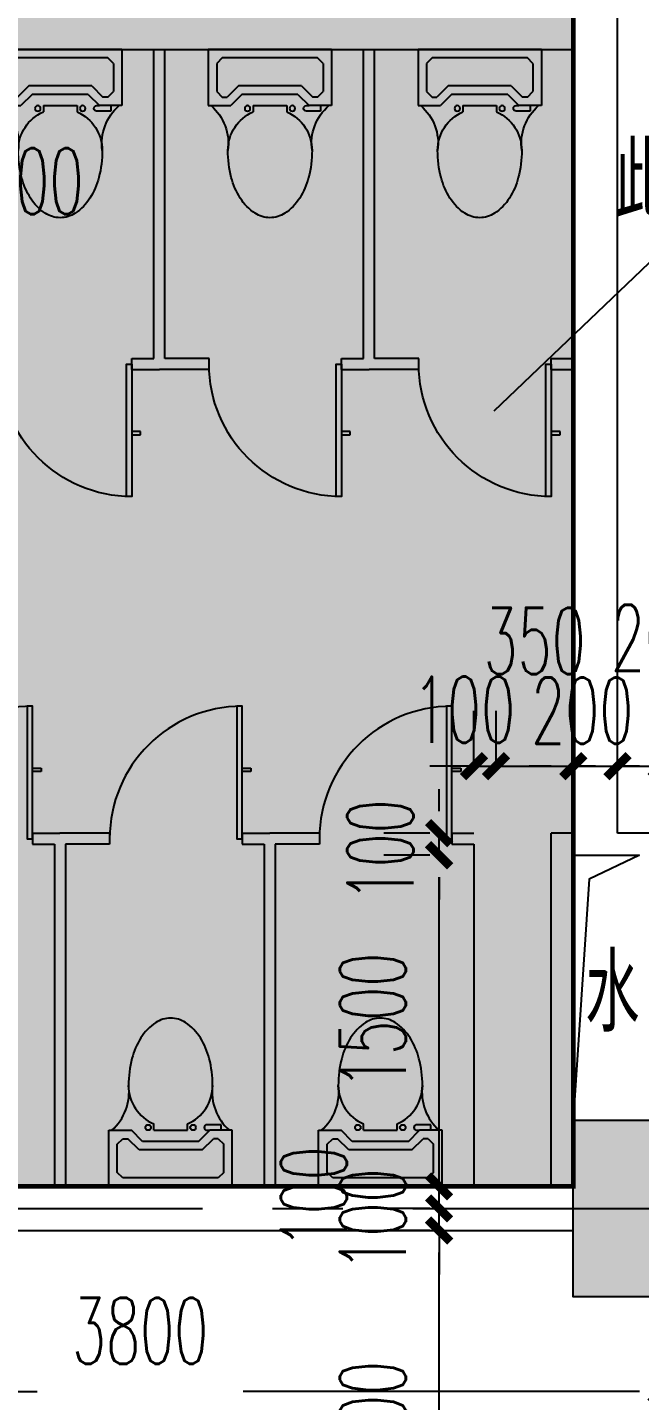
# Model space of a CAD drawing. Extents: x 824790 to 973415, y 4290613 to 4374713.
# Drawn here: x 891038 to 893810, y 4328325 to 4334545 of the extents above; entities that cross this region are included whole.
import ezdxf

# ---------------------------------------------------------------- set-up
doc = ezdxf.new("R2010")
doc.units = 0
doc.header["$LTSCALE"] = 1000
doc.header["$MEASUREMENT"] = 0
for name, pattern in [('ACAD_ISO08W100', [36, 24, -3, 6, -3]), ('CENTER', [50.8, 31.75, -6.35, 6.35, -6.35]), ('DASH', [0.35, 0.25, -0.1]), ('DOTE', [2.42, 2, -0.2, 0.02, -0.2])]:
    doc.linetypes.add(name, pattern=pattern)
doc.layers.get('0').update_dxf_attribs({"color": 255, "linetype": 'CONTINUOUS'})
for name, color, linetype in [('A-DIM', 201, 'CONTINUOUS'), ('A-DOTE', 8, 'ACAD_ISO08W100'), ('A-NOTE', 150, 'CONTINUOUS'), ('A-TEXT-CN', 31, 'CONTINUOUS'), ('A-WALL', 2, 'CONTINUOUS'), ('A_SANITARY', 91, 'CONTINUOUS'), ('CONCRET', 1, 'CONTINUOUS'), ('DOTE', 17, 'DOTE'), ('HATCH-F252', 252, 'CONTINUOUS'), ('PUB_TEXT', 7, 'CONTINUOUS'), ('S-COLUMN', 1, 'CONTINUOUS'), ('管井', 6, 'CONTINUOUS'), ('降板', 7, 'CONTINUOUS')]:
    doc.layers.add(name, color=color, linetype=linetype)
doc.styles.add('_TCH_DIM', font='SIMPLEX', dxfattribs={"bigfont": 'GBCBIG'})
doc.styles.add('ATT', font='txt')
doc.styles.add('DIM_FONT', font='SIMPLEX.shx', dxfattribs={"width": 0.6, "bigfont": 'GBCBIG.shx'})
doc.styles.add('PRC-S', font='TJROMANS.shx', dxfattribs={"width": 0.7, "bigfont": 'hztxt.shx'})
doc.dimstyles.new('DIMN', dxfattribs={"dimtxt": 300, "dimasz": 100, "dimexe": 250, "dimexo": 300, "dimgap": 150, "dimtad": 1, "dimdec": 0, "dimzin": 0, "dimdsep": 46, "dimtxsty": 'DIM_FONT', "dimblk": 'h-_ArchTick', "dimcen": 0.09, "dimclrt": 7, "dimazin": 2, "dimtfac": 1, "dimtdec": 0, "dimtix": 1, "dimtmove": 2, "dimatfit": 3, "dimfxl": 0, "dimtolj": 1, "dimtzin": 0, "dimarcsym": 0})

# ---------------------------------------------------------------- blocks, each defined once
blk = doc.blocks.new('h-wrt')
at = {"layer": 'A-DOTE', "linetype": 'CENTER', "ltscale": 0.05}
blk.add_line((-2603736, -1769229), (-2483728.3, -1769229), dxfattribs=at)
blk = doc.blocks.new('h-1-大便器')
at = {"color": 0, "linetype": 'ByBlock'}
for p, q in [((0, -279.4), (0, 279.4)), ((0, 279.4), (254, 279.4)), ((254, 279.4), (254, 177.8)), ((38.1, 215.9), (63.5, 241.3)), ((38.1, -215.9), (38.1, 215.9)), ((63.5, 241.3), (190.5, 241.3)), ((165.1, 142.8), (215.9, 193.6)), ((190.5, 241.3), (215.9, 215.9)), ((215.9, 215.9), (215.9, 193.6)), ((165.1, -142.8), (165.1, 142.8)), ((203.2, 127), (254, 177.8)), ((203.2, -127), (203.2, 127)), ((254, 76.2), (254, -76.2)), ((254, 76.2), (282.6, 76.2)), ((254, -76.2), (282.6, -76.2)), ((165.1, -142.8), (215.9, -193.6)), ((203.2, -127), (254, -177.8)), ((254, -165.1), (254, -177.8)), ((254, -279.4), (254, -177.8)), ((279.4, -228.6), (279.4, -165.1)), ((63.5, -241.3), (38.1, -215.9)), ((63.5, -241.3), (190.5, -241.3)), ((215.9, -215.9), (190.5, -241.3)), ((215.9, -215.9), (215.9, -193.6)), ((254, -228.6), (279.4, -228.6)), ((0, -279.4), (254, -279.4))]:
    blk.add_line(p, q, dxfattribs=at)
blk.add_lwpolyline([(457.2, -190.5, 0.063415), (579, -175, 0.076468), (672.7, -134.7, 0.107136), (741.6, -67.6, 0.147373), (762, 0, 0.147373), (741.6, 67.6, 0.107136), (672.7, 134.7, 0.076468), (579, 175, 0.063415), (457.2, 190.5, 0.063415)], format="xyb", dxfattribs=at)
for centre in [(266.7, 101.6), (266.7, -101.6)]:
    blk.add_circle(centre, 12.7, dxfattribs=at)
for centre, radius, start, end in [((426.2, 416.9), 228.5, 221.08899, 277.79892), ((457.2, 0), 190.5, 90, 156.42182), ((457.2, 0), 190.5, 203.57818, 270), ((266.7, -165.1), 12.7, 0, 180), ((426.2, -416.9), 228.5, 82.20108, 138.91101)]:
    blk.add_arc(centre, radius, start, end, dxfattribs=at)
at = {"color": 0, "linetype": 'ByBlock', "style": 'ATT'}
for tag, p, flags in [('ITEM', (0, -533.4), 3), ('ROOM_NUMBER', (0, -762), 1)]:
    blk.add_attdef(tag, p, '', height=152.4, dxfattribs=dict(at, flags=flags))
blk = doc.blocks.new('h-A$C23BF0790')
at = {"layer": 'A_SANITARY'}
for p, q in [((600, 320), (640, 320)), ((640, 320), (640, 305)), ((640, 305), (600, 305))]:
    blk.add_line(p, q, dxfattribs=at)
blk.add_lwpolyline([(600, 0), (600, 600), (576, 600), (576, 0)], close=True, dxfattribs=at)
blk.add_arc((600, 0), 600, 90, 180, dxfattribs=at)
blk = doc.blocks.new('h-800zhu')
at = {"layer": 'HATCH-F252'}
blk.add_hatch(color=256, dxfattribs=at).paths.add_polyline_path([(-2546428.9, -1404731.5), (-2547128.9, -1404731.5), (-2547128.9, -1405531.5), (-2546428.9, -1405531.5)])
at = {"layer": 'CONCRET'}
blk.add_lwpolyline([(-2547128.9, -1404731.5), (-2546428.9, -1404731.5), (-2546428.9, -1405531.5), (-2547128.9, -1405531.5)], close=True, dxfattribs=at)
blk = doc.blocks.new('h-_ArchTick')
at = {"color": 0, "linetype": 'ByBlock', "const_width": 0.4}
blk.add_lwpolyline([(-0.5, -0.5), (0.5, 0.5)], dxfattribs=at)
blk = doc.blocks.new('*D744')
at = {"layer": 'A-DIM', "color": 0, "lineweight": -2, "transparency": 16777216}
for p, q in [((892902, 4330995.4), (892902, 4331095.4)), ((892859.9, 4330895.4), (892652, 4330895.4)), ((892902, 4330795.4), (892902, 4330895.4)), ((892859.9, 4330795.4), (892652, 4330795.4)), ((892902, 4330695.4), (892902, 4330595.4))]:
    blk.add_line(p, q, dxfattribs=at)
at = {"layer": 'A-DIM', "color": 0, "lineweight": -2, "transparency": 16777216, "xscale": 100, "yscale": 100, "zscale": 100}
for p, rotation in [((892902, 4330895.4), 270), ((892902, 4330795.4), 90)]:
    blk.add_blockref('h-_ArchTick', p, dxfattribs=dict(at, rotation=rotation))
at = {"layer": 'A-DIM', "color": 7, "transparency": 16777216, "insert": (892635.7, 4330817.6), "char_height": 300, "attachment_point": 5, "rotation": 90, "style": 'DIM_FONT'}
blk.add_mtext('\\A1;100', dxfattribs=at)
blk = doc.blocks.new('*D745')
at = {"layer": 'A-DIM', "color": 0, "lineweight": -2, "transparency": 16777216}
for p, q in [((892859.9, 4330795.4), (892652, 4330795.4)), ((892902, 4329395.4), (892902, 4330695.4)), ((892859.9, 4329295.4), (892652, 4329295.4))]:
    blk.add_line(p, q, dxfattribs=at)
at = {"layer": 'A-DIM', "color": 0, "lineweight": -2, "transparency": 16777216, "xscale": 100, "yscale": 100, "zscale": 100}
for p, rotation in [((892902, 4330795.4), 90), ((892902, 4329295.4), 270)]:
    blk.add_blockref('h-_ArchTick', p, dxfattribs=dict(at, rotation=rotation))
at = {"layer": 'A-DIM', "color": 7, "transparency": 16777216, "insert": (892602, 4330045.4), "char_height": 300, "attachment_point": 5, "rotation": 90, "style": 'DIM_FONT'}
blk.add_mtext('\\A1;1500', dxfattribs=at)
blk = doc.blocks.new('*D746')
at = {"layer": 'A-DIM', "color": 0, "lineweight": -2, "transparency": 16777216}
for p, q in [((892902, 4329395.4), (892902, 4329495.4)), ((892859.9, 4329295.4), (892652, 4329295.4)), ((892902, 4329195.4), (892902, 4329295.4)), ((892859.9, 4329195.4), (892652, 4329195.4)), ((892902, 4329095.4), (892902, 4328995.4))]:
    blk.add_line(p, q, dxfattribs=at)
at = {"layer": 'A-DIM', "color": 0, "lineweight": -2, "transparency": 16777216, "xscale": 100, "yscale": 100, "zscale": 100}
for p, rotation in [((892902, 4329295.4), 270), ((892902, 4329195.4), 90)]:
    blk.add_blockref('h-_ArchTick', p, dxfattribs=dict(at, rotation=rotation))
at = {"layer": 'A-DIM', "color": 7, "transparency": 16777216, "insert": (892334.5, 4329245.4), "char_height": 300, "attachment_point": 5, "rotation": 90, "style": 'DIM_FONT'}
blk.add_mtext('\\A1;100', dxfattribs=at)
blk = doc.blocks.new('*D747')
at = {"layer": 'A-DIM', "color": 0, "lineweight": -2, "transparency": 16777216}
for p, q in [((892902, 4329295.4), (892902, 4329395.4)), ((892859.9, 4329195.4), (892652, 4329195.4)), ((892902, 4329095.4), (892902, 4329195.4)), ((892859.9, 4329095.4), (892652, 4329095.4)), ((892902, 4328995.4), (892902, 4328895.4))]:
    blk.add_line(p, q, dxfattribs=at)
at = {"layer": 'A-DIM', "color": 0, "lineweight": -2, "transparency": 16777216, "xscale": 100, "yscale": 100, "zscale": 100}
for p, rotation in [((892902, 4329195.4), 270), ((892902, 4329095.4), 90)]:
    blk.add_blockref('h-_ArchTick', p, dxfattribs=dict(at, rotation=rotation))
at = {"layer": 'A-DIM', "color": 7, "transparency": 16777216, "insert": (892602, 4329145.4), "char_height": 300, "attachment_point": 5, "rotation": 90, "style": 'DIM_FONT'}
blk.add_mtext('\\A1;100', dxfattribs=at)
blk = doc.blocks.new('*D748')
at = {"layer": 'A-DIM', "color": 0, "lineweight": -2, "transparency": 16777216}
for p, q in [((892859.9, 4329095.4), (892652, 4329095.4)), ((892902, 4327395.4), (892902, 4328995.4)), ((892859.9, 4327295.4), (892652, 4327295.4))]:
    blk.add_line(p, q, dxfattribs=at)
at = {"layer": 'A-DIM', "color": 0, "lineweight": -2, "transparency": 16777216, "xscale": 100, "yscale": 100, "zscale": 100}
for p, rotation in [((892902, 4329095.4), 90), ((892902, 4327295.4), 270)]:
    blk.add_blockref('h-_ArchTick', p, dxfattribs=dict(at, rotation=rotation))
at = {"layer": 'A-DIM', "color": 7, "transparency": 16777216, "insert": (892602, 4328195.4), "char_height": 300, "attachment_point": 5, "rotation": 90, "style": 'DIM_FONT'}
blk.add_mtext('\\A1;1800', dxfattribs=at)
blk = doc.blocks.new('*D751')
at = {"layer": 'A-DIM', "color": 0, "lineweight": -2, "transparency": 16777216}
for p, q in [((893909.9, 4331195.4), (893909.9, 4331448.9)), ((894009.9, 4331195.4), (894009.9, 4331448.9)), ((893809.9, 4331198.9), (893709.9, 4331198.9)), ((893909.9, 4331198.9), (894009.9, 4331198.9)), ((894109.9, 4331198.9), (894209.9, 4331198.9))]:
    blk.add_line(p, q, dxfattribs=at)
at = {"layer": 'A-DIM', "color": 0, "lineweight": -2, "transparency": 16777216, "xscale": 100, "yscale": 100, "zscale": 100}
blk.add_blockref('h-_ArchTick', (893909.9, 4331198.9), dxfattribs=at)
at = {"layer": 'A-DIM', "color": 0, "lineweight": -2, "transparency": 16777216, "xscale": 100, "yscale": 100, "zscale": 100, "rotation": 180}
blk.add_blockref('h-_ArchTick', (894009.9, 4331198.9), dxfattribs=at)
at = {"layer": 'A-DIM', "color": 7, "transparency": 16777216, "insert": (894086.1, 4331452.7), "char_height": 300, "attachment_point": 5, "style": 'DIM_FONT'}
blk.add_mtext('\\A1;100', dxfattribs=at)
blk = doc.blocks.new('*D752')
at = {"layer": 'A-DIM', "color": 0, "lineweight": -2, "transparency": 16777216}
for p, q in [((893709.9, 4331195.4), (893709.9, 4331448.9)), ((893909.9, 4331195.4), (893909.9, 4331448.9)), ((893609.9, 4331198.9), (893509.9, 4331198.9)), ((893709.9, 4331198.9), (893909.9, 4331198.9)), ((894009.9, 4331198.9), (894109.9, 4331198.9))]:
    blk.add_line(p, q, dxfattribs=at)
at = {"layer": 'A-DIM', "color": 0, "lineweight": -2, "transparency": 16777216, "xscale": 100, "yscale": 100, "zscale": 100}
blk.add_blockref('h-_ArchTick', (893709.9, 4331198.9), dxfattribs=at)
at = {"layer": 'A-DIM', "color": 0, "lineweight": -2, "transparency": 16777216, "xscale": 100, "yscale": 100, "zscale": 100, "rotation": 180}
blk.add_blockref('h-_ArchTick', (893909.9, 4331198.9), dxfattribs=at)
at = {"layer": 'A-DIM', "color": 7, "transparency": 16777216, "insert": (893911.7, 4331780.3), "char_height": 300, "attachment_point": 5, "style": 'DIM_FONT'}
blk.add_mtext('\\A1;200', dxfattribs=at)
blk = doc.blocks.new('*D753')
at = {"layer": 'A-DIM', "color": 0, "lineweight": -2, "transparency": 16777216}
for p, q in [((893509.9, 4331195.4), (893509.9, 4331448.9)), ((893709.9, 4331195.4), (893709.9, 4331448.9)), ((893409.9, 4331198.9), (893309.9, 4331198.9)), ((893509.9, 4331198.9), (893709.9, 4331198.9)), ((893809.9, 4331198.9), (893909.9, 4331198.9))]:
    blk.add_line(p, q, dxfattribs=at)
at = {"layer": 'A-DIM', "color": 0, "lineweight": -2, "transparency": 16777216, "xscale": 100, "yscale": 100, "zscale": 100}
blk.add_blockref('h-_ArchTick', (893509.9, 4331198.9), dxfattribs=at)
at = {"layer": 'A-DIM', "color": 0, "lineweight": -2, "transparency": 16777216, "xscale": 100, "yscale": 100, "zscale": 100, "rotation": 180}
blk.add_blockref('h-_ArchTick', (893709.9, 4331198.9), dxfattribs=at)
at = {"layer": 'A-DIM', "color": 7, "transparency": 16777216, "insert": (893550.4, 4331450.6), "char_height": 300, "attachment_point": 5, "style": 'DIM_FONT'}
blk.add_mtext('\\A1;200', dxfattribs=at)
blk = doc.blocks.new('*D754')
at = {"layer": 'A-DIM', "color": 0, "lineweight": -2, "transparency": 16777216}
for p, q in [((893159.9, 4331195.4), (893159.9, 4331448.9)), ((893509.9, 4331195.4), (893509.9, 4331448.9)), ((893059.9, 4331198.9), (892959.9, 4331198.9)), ((893159.9, 4331198.9), (893509.9, 4331198.9)), ((893609.9, 4331198.9), (893709.9, 4331198.9))]:
    blk.add_line(p, q, dxfattribs=at)
at = {"layer": 'A-DIM', "color": 0, "lineweight": -2, "transparency": 16777216, "xscale": 100, "yscale": 100, "zscale": 100}
blk.add_blockref('h-_ArchTick', (893159.9, 4331198.9), dxfattribs=at)
at = {"layer": 'A-DIM', "color": 0, "lineweight": -2, "transparency": 16777216, "xscale": 100, "yscale": 100, "zscale": 100, "rotation": 180}
blk.add_blockref('h-_ArchTick', (893509.9, 4331198.9), dxfattribs=at)
at = {"layer": 'A-DIM', "color": 7, "transparency": 16777216, "insert": (893334.9, 4331766.4), "char_height": 300, "attachment_point": 5, "style": 'DIM_FONT'}
blk.add_mtext('\\A1;350', dxfattribs=at)
blk = doc.blocks.new('*D755')
at = {"layer": 'A-DIM', "color": 0, "lineweight": -2, "transparency": 16777216}
for p, q in [((893059.9, 4331195.4), (893059.9, 4331448.9)), ((893159.9, 4331195.4), (893159.9, 4331448.9)), ((892959.9, 4331198.9), (892859.9, 4331198.9)), ((893059.9, 4331198.9), (893159.9, 4331198.9)), ((893259.9, 4331198.9), (893359.9, 4331198.9))]:
    blk.add_line(p, q, dxfattribs=at)
at = {"layer": 'A-DIM', "color": 0, "lineweight": -2, "transparency": 16777216, "xscale": 100, "yscale": 100, "zscale": 100}
blk.add_blockref('h-_ArchTick', (893059.9, 4331198.9), dxfattribs=at)
at = {"layer": 'A-DIM', "color": 0, "lineweight": -2, "transparency": 16777216, "xscale": 100, "yscale": 100, "zscale": 100, "rotation": 180}
blk.add_blockref('h-_ArchTick', (893159.9, 4331198.9), dxfattribs=at)
at = {"layer": 'A-DIM', "color": 7, "transparency": 16777216, "insert": (893015, 4331455), "char_height": 300, "attachment_point": 5, "style": 'DIM_FONT'}
blk.add_mtext('\\A1;100', dxfattribs=at)
blk = doc.blocks.new('*D760')
at = {"layer": 'A-DIM', "color": 0, "lineweight": -2, "transparency": 16777216}
for p, q in [((890609.9, 4333804.3), (890609.9, 4333754.3)), ((890709.9, 4333804.3), (890709.9, 4333754.3)), ((890509.9, 4333504.3), (890409.9, 4333504.3)), ((890609.9, 4333504.3), (890709.9, 4333504.3)), ((890809.9, 4333504.3), (890909.9, 4333504.3))]:
    blk.add_line(p, q, dxfattribs=at)
at = {"layer": 'A-DIM', "color": 0, "lineweight": -2, "transparency": 16777216, "xscale": 100, "yscale": 100, "zscale": 100}
blk.add_blockref('h-_ArchTick', (890609.9, 4333504.3), dxfattribs=at)
at = {"layer": 'A-DIM', "color": 0, "lineweight": -2, "transparency": 16777216, "xscale": 100, "yscale": 100, "zscale": 100, "rotation": 180}
blk.add_blockref('h-_ArchTick', (890709.9, 4333504.3), dxfattribs=at)
at = {"layer": 'A-DIM', "color": 7, "transparency": 16777216, "insert": (891059.9, 4333849.3), "char_height": 300, "attachment_point": 5, "style": 'DIM_FONT'}
blk.add_mtext('\\A1;100', dxfattribs=at)
blk = doc.blocks.new('*D790')
at = {"layer": 'A-DIM', "color": 0, "lineweight": -2, "transparency": 16777216}
for p, q in [((890109.9, 4328604.6), (890109.9, 4328115.9)), ((893909.9, 4328604.6), (893909.9, 4328115.9)), ((890209.9, 4328365.9), (891080.9, 4328365.9)), ((893809.9, 4328365.9), (892015.2, 4328365.9))]:
    blk.add_line(p, q, dxfattribs=at)
at = {"layer": 'A-DIM', "color": 0, "lineweight": -2, "transparency": 16777216, "xscale": 100, "yscale": 100, "zscale": 100, "rotation": 180}
blk.add_blockref('h-_ArchTick', (890109.9, 4328365.9), dxfattribs=at)
at = {"layer": 'A-DIM', "color": 0, "lineweight": -2, "transparency": 16777216, "xscale": 100, "yscale": 100, "zscale": 100}
blk.add_blockref('h-_ArchTick', (893909.9, 4328365.9), dxfattribs=at)
at = {"layer": 'A-DIM', "color": 7, "transparency": 16777216, "insert": (891548, 4328640.9), "char_height": 300, "attachment_point": 5, "style": 'DIM_FONT'}
blk.add_mtext('\\A1;3800', dxfattribs=at)

msp = doc.modelspace()

# ---------------------------------------------------------------- hatches: boundary and pattern name
at = {"layer": '降板'}
msp.add_hatch(color=253, dxfattribs=at).paths.add_polyline_path([(887609.9, 4338395.4), (887609.9, 4329295.4), (893509.9, 4329295.4), (893509.9, 4338395.4)])

# ---------------------------------------------------------------- linework, layer by layer
at = {"layer": 'A-NOTE'}
msp.add_line((893152.2, 4332808.8), (893956.2, 4333577.4), dxfattribs=at)
at = {"layer": 'A-WALL'}
for p, q in [((893709.9, 4330895.4), (893709.9, 4337795.4)), ((890709.9, 4334445.4), (893509.9, 4334445.4)), ((893509.9, 4330895.4), (893509.9, 4334445.4)), ((893509.9, 4330895.4), (893409.9, 4330895.4)), ((893409.9, 4329295.4), (893409.9, 4330895.4)), ((894009.9, 4330895.4), (893709.9, 4330895.4)), ((893509.9, 4330795.4), (893809.9, 4330795.4)), ((893509.9, 4329595.4), (893509.9, 4330795.4)), ((890209.9, 4329295.4), (893409.9, 4329295.4)), ((889909.9, 4329095.4), (893509.9, 4329095.4))]:
    msp.add_line(p, q, dxfattribs=at)
msp.add_lwpolyline([(893059.9, 4329095.4), (893509.9, 4329095.4)], dxfattribs=at)
at = {"layer": 'A_SANITARY'}
for p, q in [((891609.9, 4333045.5), (891609.9, 4334445.4)), ((891659.9, 4333045.4), (891659.9, 4334445.4)), ((892559.9, 4333045.5), (892559.9, 4334445.4)), ((892609.9, 4333045.4), (892609.9, 4334445.4)), ((891509.9, 4332995.4), (891509.9, 4333045.4)), ((891859.9, 4332995.4), (891634.9, 4332995.4)), ((891859.9, 4333045.4), (891659.9, 4333045.4)), ((891859.9, 4332995.4), (891859.9, 4333045.4)), ((892459.9, 4332995.4), (892459.9, 4333045.4)), ((892809.9, 4332995.4), (892584.9, 4332995.4)), ((892809.9, 4333045.4), (892609.9, 4333045.4)), ((892809.9, 4332995.4), (892809.9, 4333045.4)), ((893409.9, 4332995.4), (893409.9, 4333045.4)), ((891059.9, 4330895.4), (891059.9, 4330845.4)), ((891409.9, 4330895.4), (891184.9, 4330895.4)), ((891409.9, 4330895.4), (891409.9, 4330845.4)), ((892009.9, 4330895.4), (892009.9, 4330845.4)), ((892359.9, 4330895.4), (892134.9, 4330895.4)), ((892359.9, 4330895.4), (892359.9, 4330845.4)), ((892959.9, 4330895.4), (892959.9, 4330845.4)), ((891159.9, 4330845.2), (891159.9, 4329295.4)), ((891209.9, 4330845.4), (891209.9, 4329295.4)), ((891409.9, 4330845.4), (891209.9, 4330845.4)), ((892109.9, 4330845.2), (892109.9, 4329295.4)), ((892159.9, 4330845.4), (892159.9, 4329295.4)), ((892359.9, 4330845.4), (892159.9, 4330845.4)), ((893059.9, 4330845.2), (893059.9, 4329295.4))]:
    msp.add_line(p, q, dxfattribs=at)
at = {"layer": 'A_SANITARY', "linetype": 'ByBlock'}
for p, q in [((891509.9, 4333045.4), (891609.9, 4333045.4)), ((891509.9, 4332995.4), (891634.9, 4332995.4)), ((892459.9, 4333045.4), (892559.9, 4333045.4)), ((892459.9, 4332995.4), (892584.9, 4332995.4)), ((893409.9, 4333045.4), (893509.9, 4333045.4)), ((893409.9, 4332995.4), (893509.9, 4332995.4)), ((891059.9, 4330895.4), (891184.9, 4330895.4)), ((892009.9, 4330895.4), (892134.9, 4330895.4)), ((892959.9, 4330895.4), (893059.9, 4330895.4)), ((891059.9, 4330845.4), (891159.9, 4330845.4)), ((892009.9, 4330845.4), (892109.9, 4330845.4)), ((892959.9, 4330845.4), (893059.9, 4330845.4))]:
    msp.add_line(p, q, dxfattribs=at)
at = {"layer": '管井'}
msp.add_lwpolyline([(893809.9, 4330795.4), (893581, 4330687.7), (893509.9, 4329595.4)], dxfattribs=at)
at = {"layer": '降板', "linetype": 'DASH', "ltscale": 3.5, "const_width": 20}
msp.add_lwpolyline([(887609.9, 4338395.4), (887609.9, 4329295.4), (893509.9, 4329295.4), (893509.9, 4338395.4)], close=True, dxfattribs=at)

# ---------------------------------------------------------------- block references
at = {"layer": 'A_SANITARY', "xscale": -1, "rotation": 90}
for p in [(891185.9, 4334445.4), (892135.9, 4334445.4), (893085.9, 4334445.4)]:
    msp.add_blockref('h-1-大便器', p, dxfattribs=at)
at = {"layer": 'A_SANITARY', "linetype": 'ByBlock', "xscale": -1, "rotation": 180}
for p in [(890909.9, 4333020.4), (891859.9, 4333020.4), (892809.9, 4333020.4)]:
    msp.add_blockref('h-A$C23BF0790', p, dxfattribs=at)
at = {"layer": 'A_SANITARY', "linetype": 'ByBlock'}
for p in [(890459.9, 4330870.4), (891409.9, 4330870.4), (892359.9, 4330870.4)]:
    msp.add_blockref('h-A$C23BF0790', p, dxfattribs=at)
at = {"layer": 'A_SANITARY', "rotation": 90}
for p in [(891685.9, 4329295.4), (892635.9, 4329295.4)]:
    msp.add_blockref('h-1-大便器', p, dxfattribs=at)
at = {"layer": 'DOTE'}
msp.add_blockref('h-wrt', (3440638.8, 6098424.3), dxfattribs=at)
at = {"layer": 'S-COLUMN'}
msp.add_blockref('h-800zhu', (3440638.8, 5734326.8), dxfattribs=at)

# ---------------------------------------------------------------- texts
at = {"layer": 'A-TEXT-CN', "style": 'PRC-S', "width": 0.7}
msp.add_text('水', height=350, dxfattribs=at).set_placement((893564.4, 4329996.3))
at = {"layer": 'PUB_TEXT', "style": '_TCH_DIM'}
msp.add_text('此区域降板', height=337.59, dxfattribs=at).set_placement((893693.5, 4333682.4))

# ---------------------------------------------------------------- dimensions: what is measured, and where the dimension line sits
at = {"layer": 'A-DIM'}
for base, p1, p2, angle, picture, middle in [((890709.9, 4333504.3), (890609.9, 4333504.3), (890709.9, 4333504.3), 0, '*D760', (891059.9, 4333849.3)), ((893509.9, 4331198.9), (893159.9, 4330895.4), (893509.9, 4330895.4), 0, '*D754', (893334.9, 4331766.4)), ((893909.9, 4331198.9), (893709.9, 4330895.4), (893909.9, 4330895.4), 0, '*D752', (893911.7, 4331780.3)), ((893159.9, 4331198.9), (893059.9, 4330895.4), (893159.9, 4330895.4), 0, '*D755', (893015, 4331455)), ((893709.9, 4331198.9), (893509.9, 4330895.4), (893709.9, 4330895.4), 0, '*D753', (893550.4, 4331450.6)), ((894009.9, 4331198.9), (893909.9, 4330895.4), (894009.9, 4330895.4), 0, '*D751', (894086.1, 4331452.7)), ((892902, 4330895.4), (893159.9, 4330795.4), (893159.9, 4330895.4), 90, '*D744', (892635.7, 4330817.6)), ((892902, 4329295.4), (893159.9, 4329195.4), (893159.9, 4329295.4), 90, '*D746', (892334.5, 4329245.4)), ((893909.9, 4328365.9), (890109.9, 4328904.6), (893909.9, 4328904.6), 0, '*D790', (891548, 4328640.9))]:
    dim = msp.add_linear_dim(base=base, p1=p1, p2=p2, angle=angle, dimstyle='DIMN', dxfattribs=at)
    dim.commit()
    dim.dimension.update_dxf_attribs({"geometry": picture, "text_midpoint": middle, "dimtype": 129})
for p1, p2, picture, middle in [((893159.9, 4329295.4), (893159.9, 4330795.4), '*D745', (892602, 4330045.4)), ((893159.9, 4329095.4), (893159.9, 4329195.4), '*D747', (892602, 4329145.4)), ((893159.9, 4327295.4), (893159.9, 4329095.4), '*D748', (892602, 4328195.4))]:
    dim = msp.add_aligned_dim(p1=p1, p2=p2, distance=257.9, dimstyle='DIMN', dxfattribs=at)
    dim.commit()
    dim.dimension.update_dxf_attribs({"geometry": picture, "text_midpoint": middle})

doc.saveas('drawing.dxf')
